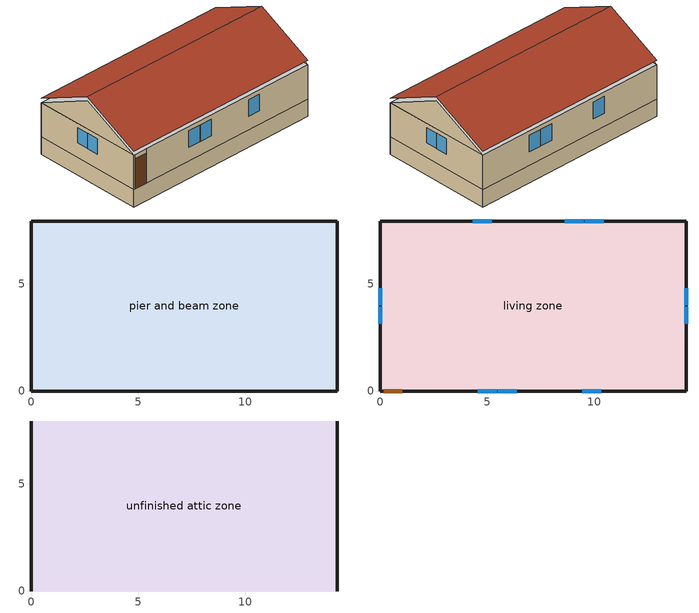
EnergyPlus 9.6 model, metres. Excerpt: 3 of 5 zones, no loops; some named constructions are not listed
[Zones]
pier and beam zone
 floor foundation (FloorFndGrndUnfinSlab): 0,0 0,7.94 14.28,7.94 14.28,0 z0
 wall outside (WallExtUninsUnfin): 0,7.94 0,0 14.28,0 14.28,7.94 0,7.94 z0:1.22
living zone
 floor to pier and beam zone (FloorPBInsFin Reversed): 0,0 0,7.94 14.28,7.94 14.28,0 z1.22
 wall outside (WallExtInsFin): 0.13,0 1.05,0 14.28,0 14.28,7.94 0,7.94 0,0 0.13,0 z1.22:3.66
 window (WindowConstruction): 0,4.81 0,4 / 0,3.94 0,3.13 / 14.28,3.13 14.28,3.94 / 14.28,4 14.28,4.81 z2.28:3.35; 10.44,7.94 9.55,7.94 / 9.49,7.94 8.61,7.94 / 5.2,7.94 4.32,7.94 / 4.54,0 5.43,0 / 5.49,0 6.38,0 / 9.43,0 10.31,0 z2.17:3.35
 door (Door): 0.15,0 1.02,0 z1.22:3.35
unfinished attic zone
 floor to living zone (FloorFinInsUnfinAttic): 0,7.94 14.28,7.94 14.28,0 0,0 z3.66
 wall outside (WallExtUninsUnfin): 0,3.97,5.64 0,7.94,3.66 0,0,3.66; 14.28,3.97,5.64 14.28,0,3.66 14.28,7.94,3.66
 roof outside (RoofUnfinInsExt): 14.28,3.97,5.95 0,3.97,5.95 0,0,3.96 14.28,0,3.96; 0,3.97,5.95 14.28,3.97,5.95 14.28,7.94,3.96 0,7.94,3.96
[Material] Roughness=Rough
Name | Thickness | Conductivity | Density | Specific Heat | Thermal Absorptance | Solar Absorptance | Visible Absorptance
Drywall 0.5 in. | 0.0127 | 0.160291 | 801 | 837.4 | 0.9 | 0.5 | 0.1
Floor Covering | 0.0127 | 0.0433444 | 54.468 | 1339.84 | 0.9 | 0.9 | 0.7
FloorIns | 0.1397 | 0.0489548 | 106.365 | 1151.69 | 0.82 | 0.3 | 0.3
FloorUAAdditionalCeilingIns | 0.050038 | 0.060696 | 16.02 | 1046.75 | 0.9 | 0.7 | 0.7
FloorUATrussandIns | 0.0889 | 0.0634876 | 50.7834 | 1165.1 | 0.9 | 0.5 | 0.9
RoofSheathing | 0.01905 | 0.115458 | 512.64 | 1214.23 | 0.82 | 0.3 | 0.3
Wood Floor | 0.015875 | 0.115458 | 544.68 | 1214.23 | 0.9 | 0.7 | 0.7
[Construction]
FloorFinInsUnfinAttic Reversed: FloorUAAdditionalCeilingIns, FloorUATrussandIns, Drywall 0.5 in.
FloorPBInsFin: FloorIns, RoofSheathing, Wood Floor, Floor Covering
[Schedule:Day:Interval]
res mv_1 bath exhaust schedule allday1; res mv_1 bath exhaust schedule allday10; res mv_1 bath exhaust schedule allday11; res mv_1 bath exhaust schedule allday12; res mv_1 bath exhaust schedule allday2; res mv_1 bath exhaust schedule allday3; res mv_1 bath exhaust schedule allday4; res mv_1 bath exhaust schedule allday5; res mv_1 bath exhaust schedule allday6; res mv_1 bath exhaust schedule allday7; res mv_1 bath exhaust schedule allday8; res mv_1 bath exhaust schedule allday9: No, 21:00, 0, 22:00, 1, 24:00, 0
res mv_1 bath exhaust schedule summer design; res mv_1 range exhaust schedule summer design: No, 24:00, 1
res mv_1 bath exhaust schedule winter design; res mv_1 range exhaust schedule winter design; Schedule Day 11; Schedule Day 12; Schedule Day 15; Schedule Day 16: No, 24:00, 0
res mv_1 range exhaust schedule allday1; res mv_1 range exhaust schedule allday10; res mv_1 range exhaust schedule allday11; res mv_1 range exhaust schedule allday12; res mv_1 range exhaust schedule allday2; res mv_1 range exhaust schedule allday3; res mv_1 range exhaust schedule allday4; res mv_1 range exhaust schedule allday5; res mv_1 range exhaust schedule allday6; res mv_1 range exhaust schedule allday7; res mv_1 range exhaust schedule allday8; res mv_1 range exhaust schedule allday9: No, 13:00, 0, 14:00, 1, 24:00, 0
res nv_1 availability schedule allday1 on; res nv_1 availability schedule allday1 on 1; res nv_1 availability schedule allday1 on 10; res nv_1 availability schedule allday1 on 11; res nv_1 availability schedule allday1 on 2; res nv_1 availability schedule allday1 on 3; res nv_1 availability schedule allday1 on 4; res nv_1 availability schedule allday1 on 5; res nv_1 availability schedule allday1 on 6; res nv_1 availability schedule allday1 on 7; res nv_1 availability schedule allday1 on 8; res nv_1 availability schedule allday1 on 9: No, 01:00, 1, 02:00, 1, 03:00, 1, 04:00, 1, 05:00, 1, 06:00, 1, 07:00, 1, 08:00, 1, 09:00, 1, 10:00, 1, 11:00, 1, 12:00, 1, 13:00, 1, 14:00, 1, 15:00, 1, 16:00, 1, 17:00, 1, 18:00, 1, 19:00, 1, 20:00, 1, 21:00, 1, 22:00, 1, 23:00, 1, 24:00, 1
res nv_1 temp schedule allday1; res nv_1 temp schedule allday12; res nv_1 temp schedule allday2: No, 03:00, 22.2222, 07:00, 22.7778, 22:00, 25, 24:00, 22.2222
res nv_1 temp schedule allday10; res nv_1 temp schedule allday5; res nv_1 temp schedule allday6; res nv_1 temp schedule allday7; res nv_1 temp schedule allday8; res nv_1 temp schedule allday9: No, 03:00, 17.7778, 07:00, 23.8889, 18:00, 24.4444, 24:00, 17.7778
res nv_1 temp schedule allday11; res nv_1 temp schedule allday3; res nv_1 temp schedule allday4: No, 24:00, 24.4444
[Schedule:Week:Daily]
res mv_1 bath exhaust schedule Week Rule - Jul29-Aug4: res mv_1 bath exhaust schedule allday7, res mv_1 bath exhaust schedule allday7, res mv_1 bath exhaust schedule allday7, res mv_1 bath exhaust schedule allday8, res mv_1 bath exhaust schedule allday8, res mv_1 bath exhaust schedule allday8, res mv_1 bath exhaust schedule allday8, Schedule Day 16, res mv_1 bath exhaust schedule summer design, res mv_1 bath exhaust schedule winter design, Schedule Day 16, Schedule Day 16
res mv_1 bath exhaust schedule Week Rule - Aug5-Aug25: res mv_1 bath exhaust schedule allday8, res mv_1 bath exhaust schedule allday8, res mv_1 bath exhaust schedule allday8, res mv_1 bath exhaust schedule allday8, res mv_1 bath exhaust schedule allday8, res mv_1 bath exhaust schedule allday8, res mv_1 bath exhaust schedule allday8, Schedule Day 16, res mv_1 bath exhaust schedule summer design, res mv_1 bath exhaust schedule winter design, Schedule Day 16, Schedule Day 16
res mv_1 bath exhaust schedule Week Rule - Aug26-Sep1: res mv_1 bath exhaust schedule allday8, res mv_1 bath exhaust schedule allday8, res mv_1 bath exhaust schedule allday8, res mv_1 bath exhaust schedule allday8, res mv_1 bath exhaust schedule allday8, res mv_1 bath exhaust schedule allday8, res mv_1 bath exhaust schedule allday9, Schedule Day 16, res mv_1 bath exhaust schedule summer design, res mv_1 bath exhaust schedule winter design, Schedule Day 16, Schedule Day 16
res mv_1 bath exhaust schedule Week Rule - Sep2-Sep29: res mv_1 bath exhaust schedule allday9, res mv_1 bath exhaust schedule allday9, res mv_1 bath exhaust schedule allday9, res mv_1 bath exhaust schedule allday9, res mv_1 bath exhaust schedule allday9, res mv_1 bath exhaust schedule allday9, res mv_1 bath exhaust schedule allday9, Schedule Day 16, res mv_1 bath exhaust schedule summer design, res mv_1 bath exhaust schedule winter design, Schedule Day 16, Schedule Day 16
res mv_1 bath exhaust schedule Week Rule - Sep30-Oct6: res mv_1 bath exhaust schedule allday9, res mv_1 bath exhaust schedule allday10, res mv_1 bath exhaust schedule allday10, res mv_1 bath exhaust schedule allday10, res mv_1 bath exhaust schedule allday10, res mv_1 bath exhaust schedule allday10, res mv_1 bath exhaust schedule allday10, Schedule Day 16, res mv_1 bath exhaust schedule summer design, res mv_1 bath exhaust schedule winter design, Schedule Day 16, Schedule Day 16
res mv_1 bath exhaust schedule Week Rule - Oct7-Oct27: res mv_1 bath exhaust schedule allday10, res mv_1 bath exhaust schedule allday10, res mv_1 bath exhaust schedule allday10, res mv_1 bath exhaust schedule allday10, res mv_1 bath exhaust schedule allday10, res mv_1 bath exhaust schedule allday10, res mv_1 bath exhaust schedule allday10, Schedule Day 16, res mv_1 bath exhaust schedule summer design, res mv_1 bath exhaust schedule winter design, Schedule Day 16, Schedule Day 16
res mv_1 bath exhaust schedule Week Rule - Oct28-Nov3: res mv_1 bath exhaust schedule allday10, res mv_1 bath exhaust schedule allday10, res mv_1 bath exhaust schedule allday10, res mv_1 bath exhaust schedule allday10, res mv_1 bath exhaust schedule allday11, res mv_1 bath exhaust schedule allday11, res mv_1 bath exhaust schedule allday11, Schedule Day 16, res mv_1 bath exhaust schedule summer design, res mv_1 bath exhaust schedule winter design, Schedule Day 16, Schedule Day 16
res mv_1 bath exhaust schedule Week Rule - Nov4-Nov24: res mv_1 bath exhaust schedule allday11, res mv_1 bath exhaust schedule allday11, res mv_1 bath exhaust schedule allday11, res mv_1 bath exhaust schedule allday11, res mv_1 bath exhaust schedule allday11, res mv_1 bath exhaust schedule allday11, res mv_1 bath exhaust schedule allday11, Schedule Day 16, res mv_1 bath exhaust schedule summer design, res mv_1 bath exhaust schedule winter design, Schedule Day 16, Schedule Day 16
res mv_1 bath exhaust schedule Week Rule - Nov25-Dec1: res mv_1 bath exhaust schedule allday11, res mv_1 bath exhaust schedule allday11, res mv_1 bath exhaust schedule allday11, res mv_1 bath exhaust schedule allday11, res mv_1 bath exhaust schedule allday11, res mv_1 bath exhaust schedule allday11, res mv_1 bath exhaust schedule allday12, Schedule Day 16, res mv_1 bath exhaust schedule summer design, res mv_1 bath exhaust schedule winter design, Schedule Day 16, Schedule Day 16
res mv_1 bath exhaust schedule Week Rule - Dec2-Dec31: res mv_1 bath exhaust schedule allday12, res mv_1 bath exhaust schedule allday12, res mv_1 bath exhaust schedule allday12, res mv_1 bath exhaust schedule allday12, res mv_1 bath exhaust schedule allday12, res mv_1 bath exhaust schedule allday12, res mv_1 bath exhaust schedule allday12, Schedule Day 16, res mv_1 bath exhaust schedule summer design, res mv_1 bath exhaust schedule winter design, Schedule Day 16, Schedule Day 16
res mv_1 range exhaust schedule Week Rule - Jan1-Jan27: res mv_1 range exhaust schedule allday1, res mv_1 range exhaust schedule allday1, res mv_1 range exhaust schedule allday1, res mv_1 range exhaust schedule allday1, res mv_1 range exhaust schedule allday1, res mv_1 range exhaust schedule allday1, res mv_1 range exhaust schedule allday1, Schedule Day 15, res mv_1 range exhaust schedule summer design, res mv_1 range exhaust schedule winter design, Schedule Day 15, Schedule Day 15
res mv_1 range exhaust schedule Week Rule - Jan28-Feb3: res mv_1 range exhaust schedule allday1, res mv_1 range exhaust schedule allday1, res mv_1 range exhaust schedule allday1, res mv_1 range exhaust schedule allday1, res mv_1 range exhaust schedule allday2, res mv_1 range exhaust schedule allday2, res mv_1 range exhaust schedule allday2, Schedule Day 15, res mv_1 range exhaust schedule summer design, res mv_1 range exhaust schedule winter design, Schedule Day 15, Schedule Day 15
res mv_1 range exhaust schedule Week Rule - Feb4-Feb24: res mv_1 range exhaust schedule allday2, res mv_1 range exhaust schedule allday2, res mv_1 range exhaust schedule allday2, res mv_1 range exhaust schedule allday2, res mv_1 range exhaust schedule allday2, res mv_1 range exhaust schedule allday2, res mv_1 range exhaust schedule allday2, Schedule Day 15, res mv_1 range exhaust schedule summer design, res mv_1 range exhaust schedule winter design, Schedule Day 15, Schedule Day 15
res mv_1 range exhaust schedule Week Rule - Feb25-Mar3: res mv_1 range exhaust schedule allday2, res mv_1 range exhaust schedule allday2, res mv_1 range exhaust schedule allday2, res mv_1 range exhaust schedule allday2, res mv_1 range exhaust schedule allday3, res mv_1 range exhaust schedule allday3, res mv_1 range exhaust schedule allday3, Schedule Day 15, res mv_1 range exhaust schedule summer design, res mv_1 range exhaust schedule winter design, Schedule Day 15, Schedule Day 15
res mv_1 range exhaust schedule Week Rule - Mar4-Mar31: res mv_1 range exhaust schedule allday3, res mv_1 range exhaust schedule allday3, res mv_1 range exhaust schedule allday3, res mv_1 range exhaust schedule allday3, res mv_1 range exhaust schedule allday3, res mv_1 range exhaust schedule allday3, res mv_1 range exhaust schedule allday3, Schedule Day 15, res mv_1 range exhaust schedule summer design, res mv_1 range exhaust schedule winter design, Schedule Day 15, Schedule Day 15
res mv_1 range exhaust schedule Week Rule - Apr1-Apr28: res mv_1 range exhaust schedule allday4, res mv_1 range exhaust schedule allday4, res mv_1 range exhaust schedule allday4, res mv_1 range exhaust schedule allday4, res mv_1 range exhaust schedule allday4, res mv_1 range exhaust schedule allday4, res mv_1 range exhaust schedule allday4, Schedule Day 15, res mv_1 range exhaust schedule summer design, res mv_1 range exhaust schedule winter design, Schedule Day 15, Schedule Day 15
res mv_1 range exhaust schedule Week Rule - Apr29-May5: res mv_1 range exhaust schedule allday4, res mv_1 range exhaust schedule allday4, res mv_1 range exhaust schedule allday5, res mv_1 range exhaust schedule allday5, res mv_1 range exhaust schedule allday5, res mv_1 range exhaust schedule allday5, res mv_1 range exhaust schedule allday5, Schedule Day 15, res mv_1 range exhaust schedule summer design, res mv_1 range exhaust schedule winter design, Schedule Day 15, Schedule Day 15
res mv_1 range exhaust schedule Week Rule - May6-May26: res mv_1 range exhaust schedule allday5, res mv_1 range exhaust schedule allday5, res mv_1 range exhaust schedule allday5, res mv_1 range exhaust schedule allday5, res mv_1 range exhaust schedule allday5, res mv_1 range exhaust schedule allday5, res mv_1 range exhaust schedule allday5, Schedule Day 15, res mv_1 range exhaust schedule summer design, res mv_1 range exhaust schedule winter design, Schedule Day 15, Schedule Day 15
res mv_1 range exhaust schedule Week Rule - May27-Jun2: res mv_1 range exhaust schedule allday5, res mv_1 range exhaust schedule allday5, res mv_1 range exhaust schedule allday5, res mv_1 range exhaust schedule allday5, res mv_1 range exhaust schedule allday5, res mv_1 range exhaust schedule allday6, res mv_1 range exhaust schedule allday6, Schedule Day 15, res mv_1 range exhaust schedule summer design, res mv_1 range exhaust schedule winter design, Schedule Day 15, Schedule Day 15
res mv_1 range exhaust schedule Week Rule - Jun3-Jun30: res mv_1 range exhaust schedule allday6, res mv_1 range exhaust schedule allday6, res mv_1 range exhaust schedule allday6, res mv_1 range exhaust schedule allday6, res mv_1 range exhaust schedule allday6, res mv_1 range exhaust schedule allday6, res mv_1 range exhaust schedule allday6, Schedule Day 15, res mv_1 range exhaust schedule summer design, res mv_1 range exhaust schedule winter design, Schedule Day 15, Schedule Day 15
res mv_1 range exhaust schedule Week Rule - Jul1-Jul28: res mv_1 range exhaust schedule allday7, res mv_1 range exhaust schedule allday7, res mv_1 range exhaust schedule allday7, res mv_1 range exhaust schedule allday7, res mv_1 range exhaust schedule allday7, res mv_1 range exhaust schedule allday7, res mv_1 range exhaust schedule allday7, Schedule Day 15, res mv_1 range exhaust schedule summer design, res mv_1 range exhaust schedule winter design, Schedule Day 15, Schedule Day 15
res mv_1 range exhaust schedule Week Rule - Jul29-Aug4: res mv_1 range exhaust schedule allday7, res mv_1 range exhaust schedule allday7, res mv_1 range exhaust schedule allday7, res mv_1 range exhaust schedule allday8, res mv_1 range exhaust schedule allday8, res mv_1 range exhaust schedule allday8, res mv_1 range exhaust schedule allday8, Schedule Day 15, res mv_1 range exhaust schedule summer design, res mv_1 range exhaust schedule winter design, Schedule Day 15, Schedule Day 15
res mv_1 range exhaust schedule Week Rule - Aug5-Aug25: res mv_1 range exhaust schedule allday8, res mv_1 range exhaust schedule allday8, res mv_1 range exhaust schedule allday8, res mv_1 range exhaust schedule allday8, res mv_1 range exhaust schedule allday8, res mv_1 range exhaust schedule allday8, res mv_1 range exhaust schedule allday8, Schedule Day 15, res mv_1 range exhaust schedule summer design, res mv_1 range exhaust schedule winter design, Schedule Day 15, Schedule Day 15
res mv_1 range exhaust schedule Week Rule - Aug26-Sep1: res mv_1 range exhaust schedule allday8, res mv_1 range exhaust schedule allday8, res mv_1 range exhaust schedule allday8, res mv_1 range exhaust schedule allday8, res mv_1 range exhaust schedule allday8, res mv_1 range exhaust schedule allday8, res mv_1 range exhaust schedule allday9, Schedule Day 15, res mv_1 range exhaust schedule summer design, res mv_1 range exhaust schedule winter design, Schedule Day 15, Schedule Day 15
res mv_1 range exhaust schedule Week Rule - Sep2-Sep29: res mv_1 range exhaust schedule allday9, res mv_1 range exhaust schedule allday9, res mv_1 range exhaust schedule allday9, res mv_1 range exhaust schedule allday9, res mv_1 range exhaust schedule allday9, res mv_1 range exhaust schedule allday9, res mv_1 range exhaust schedule allday9, Schedule Day 15, res mv_1 range exhaust schedule summer design, res mv_1 range exhaust schedule winter design, Schedule Day 15, Schedule Day 15
res mv_1 range exhaust schedule Week Rule - Sep30-Oct6: res mv_1 range exhaust schedule allday9, res mv_1 range exhaust schedule allday10, res mv_1 range exhaust schedule allday10, res mv_1 range exhaust schedule allday10, res mv_1 range exhaust schedule allday10, res mv_1 range exhaust schedule allday10, res mv_1 range exhaust schedule allday10, Schedule Day 15, res mv_1 range exhaust schedule summer design, res mv_1 range exhaust schedule winter design, Schedule Day 15, Schedule Day 15
res mv_1 range exhaust schedule Week Rule - Oct7-Oct27: res mv_1 range exhaust schedule allday10, res mv_1 range exhaust schedule allday10, res mv_1 range exhaust schedule allday10, res mv_1 range exhaust schedule allday10, res mv_1 range exhaust schedule allday10, res mv_1 range exhaust schedule allday10, res mv_1 range exhaust schedule allday10, Schedule Day 15, res mv_1 range exhaust schedule summer design, res mv_1 range exhaust schedule winter design, Schedule Day 15, Schedule Day 15
res mv_1 range exhaust schedule Week Rule - Oct28-Nov3: res mv_1 range exhaust schedule allday10, res mv_1 range exhaust schedule allday10, res mv_1 range exhaust schedule allday10, res mv_1 range exhaust schedule allday10, res mv_1 range exhaust schedule allday11, res mv_1 range exhaust schedule allday11, res mv_1 range exhaust schedule allday11, Schedule Day 15, res mv_1 range exhaust schedule summer design, res mv_1 range exhaust schedule winter design, Schedule Day 15, Schedule Day 15
res mv_1 range exhaust schedule Week Rule - Nov4-Nov24: res mv_1 range exhaust schedule allday11, res mv_1 range exhaust schedule allday11, res mv_1 range exhaust schedule allday11, res mv_1 range exhaust schedule allday11, res mv_1 range exhaust schedule allday11, res mv_1 range exhaust schedule allday11, res mv_1 range exhaust schedule allday11, Schedule Day 15, res mv_1 range exhaust schedule summer design, res mv_1 range exhaust schedule winter design, Schedule Day 15, Schedule Day 15
res mv_1 range exhaust schedule Week Rule - Nov25-Dec1: res mv_1 range exhaust schedule allday11, res mv_1 range exhaust schedule allday11, res mv_1 range exhaust schedule allday11, res mv_1 range exhaust schedule allday11, res mv_1 range exhaust schedule allday11, res mv_1 range exhaust schedule allday11, res mv_1 range exhaust schedule allday12, Schedule Day 15, res mv_1 range exhaust schedule summer design, res mv_1 range exhaust schedule winter design, Schedule Day 15, Schedule Day 15
res mv_1 range exhaust schedule Week Rule - Dec2-Dec31: res mv_1 range exhaust schedule allday12, res mv_1 range exhaust schedule allday12, res mv_1 range exhaust schedule allday12, res mv_1 range exhaust schedule allday12, res mv_1 range exhaust schedule allday12, res mv_1 range exhaust schedule allday12, res mv_1 range exhaust schedule allday12, Schedule Day 15, res mv_1 range exhaust schedule summer design, res mv_1 range exhaust schedule winter design, Schedule Day 15, Schedule Day 15
res nv_1 avail schedule Week Rule - Jan1-Jan6: res nv_1 availability schedule allday1 on, res nv_1 availability schedule allday1 on, Schedule Day 12, res nv_1 availability schedule allday1 on, Schedule Day 12, res nv_1 availability schedule allday1 on, Schedule Day 12, Schedule Day 12, Schedule Day 12, Schedule Day 12, Schedule Day 12, Schedule Day 12
res nv_1 avail schedule Week Rule - Jan7-Jan27: Schedule Day 12, res nv_1 availability schedule allday1 on, Schedule Day 12, res nv_1 availability schedule allday1 on, Schedule Day 12, res nv_1 availability schedule allday1 on, Schedule Day 12, Schedule Day 12, Schedule Day 12, Schedule Day 12, Schedule Day 12, Schedule Day 12
res nv_1 avail schedule Week Rule - Jan28-Feb3: Schedule Day 12, res nv_1 availability schedule allday1 on, Schedule Day 12, res nv_1 availability schedule allday1 on, Schedule Day 12, res nv_1 availability schedule allday1 on 1, Schedule Day 12, Schedule Day 12, Schedule Day 12, Schedule Day 12, Schedule Day 12, Schedule Day 12
res nv_1 avail schedule Week Rule - Feb4-Feb24: Schedule Day 12, res nv_1 availability schedule allday1 on 1, Schedule Day 12, res nv_1 availability schedule allday1 on 1, Schedule Day 12, res nv_1 availability schedule allday1 on 1, Schedule Day 12, Schedule Day 12, Schedule Day 12, Schedule Day 12, Schedule Day 12, Schedule Day 12
res nv_1 avail schedule Week Rule - Feb25-Mar3: Schedule Day 12, res nv_1 availability schedule allday1 on 1, Schedule Day 12, res nv_1 availability schedule allday1 on 1, Schedule Day 12, res nv_1 availability schedule allday1 on 2, Schedule Day 12, Schedule Day 12, Schedule Day 12, Schedule Day 12, Schedule Day 12, Schedule Day 12
res nv_1 avail schedule Week Rule - Mar4-Mar31: Schedule Day 12, res nv_1 availability schedule allday1 on 2, Schedule Day 12, res nv_1 availability schedule allday1 on 2, Schedule Day 12, res nv_1 availability schedule allday1 on 2, Schedule Day 12, Schedule Day 12, Schedule Day 12, Schedule Day 12, Schedule Day 12, Schedule Day 12
res nv_1 avail schedule Week Rule - Apr1-Apr28: Schedule Day 12, res nv_1 availability schedule allday1 on 3, Schedule Day 12, res nv_1 availability schedule allday1 on 3, Schedule Day 12, res nv_1 availability schedule allday1 on 3, Schedule Day 12, Schedule Day 12, Schedule Day 12, Schedule Day 12, Schedule Day 12, Schedule Day 12
res nv_1 avail schedule Week Rule - Apr29-May5: Schedule Day 12, res nv_1 availability schedule allday1 on 3, Schedule Day 12, res nv_1 availability schedule allday1 on 4, Schedule Day 12, res nv_1 availability schedule allday1 on 4, Schedule Day 12, Schedule Day 12, Schedule Day 12, Schedule Day 12, Schedule Day 12, Schedule Day 12
res nv_1 avail schedule Week Rule - May6-May26: Schedule Day 12, res nv_1 availability schedule allday1 on 4, Schedule Day 12, res nv_1 availability schedule allday1 on 4, Schedule Day 12, res nv_1 availability schedule allday1 on 4, Schedule Day 12, Schedule Day 12, Schedule Day 12, Schedule Day 12, Schedule Day 12, Schedule Day 12
res nv_1 avail schedule Week Rule - May27-Jun2: Schedule Day 12, res nv_1 availability schedule allday1 on 4, Schedule Day 12, res nv_1 availability schedule allday1 on 4, Schedule Day 12, res nv_1 availability schedule allday1 on 5, Schedule Day 12, Schedule Day 12, Schedule Day 12, Schedule Day 12, Schedule Day 12, Schedule Day 12
res nv_1 avail schedule Week Rule - Jun3-Jun30: Schedule Day 12, res nv_1 availability schedule allday1 on 5, Schedule Day 12, res nv_1 availability schedule allday1 on 5, Schedule Day 12, res nv_1 availability schedule allday1 on 5, Schedule Day 12, Schedule Day 12, Schedule Day 12, Schedule Day 12, Schedule Day 12, Schedule Day 12
res nv_1 avail schedule Week Rule - Jul1-Jul28: Schedule Day 12, res nv_1 availability schedule allday1 on 6, Schedule Day 12, res nv_1 availability schedule allday1 on 6, Schedule Day 12, res nv_1 availability schedule allday1 on 6, Schedule Day 12, Schedule Day 12, Schedule Day 12, Schedule Day 12, Schedule Day 12, Schedule Day 12
res nv_1 avail schedule Week Rule - Jul29-Aug4: Schedule Day 12, res nv_1 availability schedule allday1 on 6, Schedule Day 12, res nv_1 availability schedule allday1 on 7, Schedule Day 12, res nv_1 availability schedule allday1 on 7, Schedule Day 12, Schedule Day 12, Schedule Day 12, Schedule Day 12, Schedule Day 12, Schedule Day 12
res nv_1 avail schedule Week Rule - Aug5-Sep1: Schedule Day 12, res nv_1 availability schedule allday1 on 7, Schedule Day 12, res nv_1 availability schedule allday1 on 7, Schedule Day 12, res nv_1 availability schedule allday1 on 7, Schedule Day 12, Schedule Day 12, Schedule Day 12, Schedule Day 12, Schedule Day 12, Schedule Day 12
res nv_1 avail schedule Week Rule - Sep2-Sep29: Schedule Day 12, res nv_1 availability schedule allday1 on 8, Schedule Day 12, res nv_1 availability schedule allday1 on 8, Schedule Day 12, res nv_1 availability schedule allday1 on 8, Schedule Day 12, Schedule Day 12, Schedule Day 12, Schedule Day 12, Schedule Day 12, Schedule Day 12
res nv_1 avail schedule Week Rule - Sep30-Oct27: Schedule Day 12, res nv_1 availability schedule allday1 on 9, Schedule Day 12, res nv_1 availability schedule allday1 on 9, Schedule Day 12, res nv_1 availability schedule allday1 on 9, Schedule Day 12, Schedule Day 12, Schedule Day 12, Schedule Day 12, Schedule Day 12, Schedule Day 12
res nv_1 avail schedule Week Rule - Oct28-Nov3: Schedule Day 12, res nv_1 availability schedule allday1 on 9, Schedule Day 12, res nv_1 availability schedule allday1 on 9, Schedule Day 12, res nv_1 availability schedule allday1 on 10, Schedule Day 12, Schedule Day 12, Schedule Day 12, Schedule Day 12, Schedule Day 12, Schedule Day 12
res nv_1 avail schedule Week Rule - Nov4-Dec1: Schedule Day 12, res nv_1 availability schedule allday1 on 10, Schedule Day 12, res nv_1 availability schedule allday1 on 10, Schedule Day 12, res nv_1 availability schedule allday1 on 10, Schedule Day 12, Schedule Day 12, Schedule Day 12, Schedule Day 12, Schedule Day 12, Schedule Day 12
res nv_1 avail schedule Week Rule - Dec2-Dec31: Schedule Day 12, res nv_1 availability schedule allday1 on 11, Schedule Day 12, res nv_1 availability schedule allday1 on 11, Schedule Day 12, res nv_1 availability schedule allday1 on 11, Schedule Day 12, Schedule Day 12, Schedule Day 12, Schedule Day 12, Schedule Day 12, Schedule Day 12
res nv_1 temp schedule Week Rule - Jan1-Jan27: res nv_1 temp schedule allday1, res nv_1 temp schedule allday1, res nv_1 temp schedule allday1, res nv_1 temp schedule allday1, res nv_1 temp schedule allday1, res nv_1 temp schedule allday1, res nv_1 temp schedule allday1, Schedule Day 11, Schedule Day 11, Schedule Day 11, Schedule Day 11, Schedule Day 11
res nv_1 temp schedule Week Rule - Jan28-Feb3: res nv_1 temp schedule allday1, res nv_1 temp schedule allday1, res nv_1 temp schedule allday1, res nv_1 temp schedule allday1, res nv_1 temp schedule allday2, res nv_1 temp schedule allday2, res nv_1 temp schedule allday2, Schedule Day 11, Schedule Day 11, Schedule Day 11, Schedule Day 11, Schedule Day 11
res nv_1 temp schedule Week Rule - Feb4-Feb24: res nv_1 temp schedule allday2, res nv_1 temp schedule allday2, res nv_1 temp schedule allday2, res nv_1 temp schedule allday2, res nv_1 temp schedule allday2, res nv_1 temp schedule allday2, res nv_1 temp schedule allday2, Schedule Day 11, Schedule Day 11, Schedule Day 11, Schedule Day 11, Schedule Day 11
res nv_1 temp schedule Week Rule - Feb25-Mar3: res nv_1 temp schedule allday2, res nv_1 temp schedule allday2, res nv_1 temp schedule allday2, res nv_1 temp schedule allday2, res nv_1 temp schedule allday3, res nv_1 temp schedule allday3, res nv_1 temp schedule allday3, Schedule Day 11, Schedule Day 11, Schedule Day 11, Schedule Day 11, Schedule Day 11
res nv_1 temp schedule Week Rule - Mar4-Mar31: res nv_1 temp schedule allday3, res nv_1 temp schedule allday3, res nv_1 temp schedule allday3, res nv_1 temp schedule allday3, res nv_1 temp schedule allday3, res nv_1 temp schedule allday3, res nv_1 temp schedule allday3, Schedule Day 11, Schedule Day 11, Schedule Day 11, Schedule Day 11, Schedule Day 11
res nv_1 temp schedule Week Rule - Apr1-Apr28: res nv_1 temp schedule allday4, res nv_1 temp schedule allday4, res nv_1 temp schedule allday4, res nv_1 temp schedule allday4, res nv_1 temp schedule allday4, res nv_1 temp schedule allday4, res nv_1 temp schedule allday4, Schedule Day 11, Schedule Day 11, Schedule Day 11, Schedule Day 11, Schedule Day 11
res nv_1 temp schedule Week Rule - Apr29-May5: res nv_1 temp schedule allday4, res nv_1 temp schedule allday4, res nv_1 temp schedule allday5, res nv_1 temp schedule allday5, res nv_1 temp schedule allday5, res nv_1 temp schedule allday5, res nv_1 temp schedule allday5, Schedule Day 11, Schedule Day 11, Schedule Day 11, Schedule Day 11, Schedule Day 11
res nv_1 temp schedule Week Rule - May6-May26: res nv_1 temp schedule allday5, res nv_1 temp schedule allday5, res nv_1 temp schedule allday5, res nv_1 temp schedule allday5, res nv_1 temp schedule allday5, res nv_1 temp schedule allday5, res nv_1 temp schedule allday5, Schedule Day 11, Schedule Day 11, Schedule Day 11, Schedule Day 11, Schedule Day 11
res nv_1 temp schedule Week Rule - May27-Jun2: res nv_1 temp schedule allday5, res nv_1 temp schedule allday5, res nv_1 temp schedule allday5, res nv_1 temp schedule allday5, res nv_1 temp schedule allday5, res nv_1 temp schedule allday6, res nv_1 temp schedule allday6, Schedule Day 11, Schedule Day 11, Schedule Day 11, Schedule Day 11, Schedule Day 11
res nv_1 temp schedule Week Rule - Jun3-Jun30: res nv_1 temp schedule allday6, res nv_1 temp schedule allday6, res nv_1 temp schedule allday6, res nv_1 temp schedule allday6, res nv_1 temp schedule allday6, res nv_1 temp schedule allday6, res nv_1 temp schedule allday6, Schedule Day 11, Schedule Day 11, Schedule Day 11, Schedule Day 11, Schedule Day 11
res nv_1 temp schedule Week Rule - Jul1-Jul28: res nv_1 temp schedule allday7, res nv_1 temp schedule allday7, res nv_1 temp schedule allday7, res nv_1 temp schedule allday7, res nv_1 temp schedule allday7, res nv_1 temp schedule allday7, res nv_1 temp schedule allday7, Schedule Day 11, Schedule Day 11, Schedule Day 11, Schedule Day 11, Schedule Day 11
res nv_1 temp schedule Week Rule - Jul29-Aug4: res nv_1 temp schedule allday7, res nv_1 temp schedule allday7, res nv_1 temp schedule allday7, res nv_1 temp schedule allday8, res nv_1 temp schedule allday8, res nv_1 temp schedule allday8, res nv_1 temp schedule allday8, Schedule Day 11, Schedule Day 11, Schedule Day 11, Schedule Day 11, Schedule Day 11
res nv_1 temp schedule Week Rule - Aug5-Aug25: res nv_1 temp schedule allday8, res nv_1 temp schedule allday8, res nv_1 temp schedule allday8, res nv_1 temp schedule allday8, res nv_1 temp schedule allday8, res nv_1 temp schedule allday8, res nv_1 temp schedule allday8, Schedule Day 11, Schedule Day 11, Schedule Day 11, Schedule Day 11, Schedule Day 11
res nv_1 temp schedule Week Rule - Aug26-Sep1: res nv_1 temp schedule allday8, res nv_1 temp schedule allday8, res nv_1 temp schedule allday8, res nv_1 temp schedule allday8, res nv_1 temp schedule allday8, res nv_1 temp schedule allday8, res nv_1 temp schedule allday9, Schedule Day 11, Schedule Day 11, Schedule Day 11, Schedule Day 11, Schedule Day 11
res nv_1 temp schedule Week Rule - Sep2-Sep29: res nv_1 temp schedule allday9, res nv_1 temp schedule allday9, res nv_1 temp schedule allday9, res nv_1 temp schedule allday9, res nv_1 temp schedule allday9, res nv_1 temp schedule allday9, res nv_1 temp schedule allday9, Schedule Day 11, Schedule Day 11, Schedule Day 11, Schedule Day 11, Schedule Day 11
res nv_1 temp schedule Week Rule - Sep30-Oct6: res nv_1 temp schedule allday9, res nv_1 temp schedule allday10, res nv_1 temp schedule allday10, res nv_1 temp schedule allday10, res nv_1 temp schedule allday10, res nv_1 temp schedule allday10, res nv_1 temp schedule allday10, Schedule Day 11, Schedule Day 11, Schedule Day 11, Schedule Day 11, Schedule Day 11
res nv_1 temp schedule Week Rule - Oct7-Oct27: res nv_1 temp schedule allday10, res nv_1 temp schedule allday10, res nv_1 temp schedule allday10, res nv_1 temp schedule allday10, res nv_1 temp schedule allday10, res nv_1 temp schedule allday10, res nv_1 temp schedule allday10, Schedule Day 11, Schedule Day 11, Schedule Day 11, Schedule Day 11, Schedule Day 11
res nv_1 temp schedule Week Rule - Oct28-Nov3: res nv_1 temp schedule allday10, res nv_1 temp schedule allday10, res nv_1 temp schedule allday10, res nv_1 temp schedule allday10, res nv_1 temp schedule allday11, res nv_1 temp schedule allday11, res nv_1 temp schedule allday11, Schedule Day 11, Schedule Day 11, Schedule Day 11, Schedule Day 11, Schedule Day 11
res nv_1 temp schedule Week Rule - Nov4-Nov24: res nv_1 temp schedule allday11, res nv_1 temp schedule allday11, res nv_1 temp schedule allday11, res nv_1 temp schedule allday11, res nv_1 temp schedule allday11, res nv_1 temp schedule allday11, res nv_1 temp schedule allday11, Schedule Day 11, Schedule Day 11, Schedule Day 11, Schedule Day 11, Schedule Day 11
res nv_1 temp schedule Week Rule - Nov25-Dec1: res nv_1 temp schedule allday11, res nv_1 temp schedule allday11, res nv_1 temp schedule allday11, res nv_1 temp schedule allday11, res nv_1 temp schedule allday11, res nv_1 temp schedule allday11, res nv_1 temp schedule allday12, Schedule Day 11, Schedule Day 11, Schedule Day 11, Schedule Day 11, Schedule Day 11
res nv_1 temp schedule Week Rule - Dec2-Dec31: res nv_1 temp schedule allday12, res nv_1 temp schedule allday12, res nv_1 temp schedule allday12, res nv_1 temp schedule allday12, res nv_1 temp schedule allday12, res nv_1 temp schedule allday12, res nv_1 temp schedule allday12, Schedule Day 11, Schedule Day 11, Schedule Day 11, Schedule Day 11, Schedule Day 11
